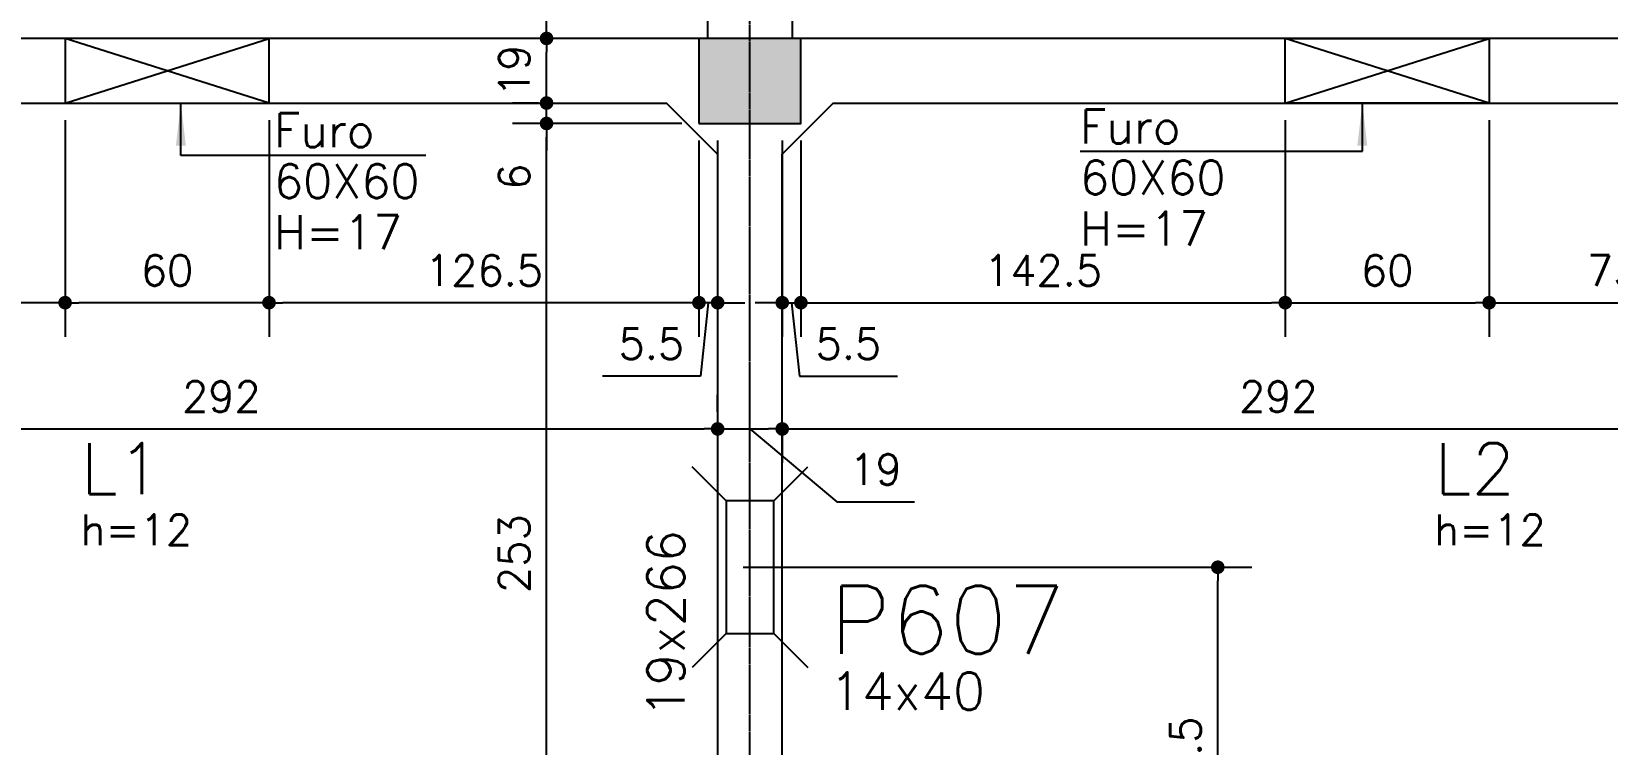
# Model space of a CAD drawing. Extents: x -856 to 20282, y 14720 to 28231.
# Drawn here: x 12260.7 to 12724.4, y 24688.2 to 24897.9 of the extents above; entities that cross this region are included whole.
import ezdxf

# ---------------------------------------------------------------- set-up
doc = ezdxf.new("R2010")
doc.units = 0
doc.linetypes.add('AXES', pattern=[0.54, 0.3, -0.08, 0.08, -0.08])
doc.layers.get('0').update_dxf_attribs({"linetype": 'CONTINUOUS'})
doc.layers.get('Defpoints').update_dxf_attribs({"linetype": 'CONTINUOUS'})
for name, color, linetype in [('41', 2, 'CONTINUOUS'), ('COTA', 1, 'CONTINUOUS'), ('EIXOS', 1, 'AXES'), ('H2', 252, 'CONTINUOUS'), ('L-D', 2, 'CONTINUOUS'), ('L-N', 4, 'CONTINUOUS'), ('LINHA_FINA', 1, 'CONTINUOUS'), ('ORELHA', 1, 'CONTINUOUS'), ('P-D', 2, 'CONTINUOUS'), ('P-M', 5, 'CONTINUOUS'), ('PENA_1', 1, 'CONTINUOUS'), ('PIL-N', 4, 'CONTINUOUS'), ('VIG-D', 2, 'CONTINUOUS'), ('VIGA', 3, 'CONTINUOUS')]:
    doc.layers.add(name, color=color, linetype=linetype)
doc.styles.add('COTA', font='romans.shx')
doc.styles.get("Standard").update_dxf_attribs({"font": 'ROMANS.SHX'})
doc.styles.add('Texto1', font='romans.shx', dxfattribs={"height": 9})
doc.dimstyles.new('forma', dxfattribs={"dimscale": 5, "dimtxt": 1.8, "dimasz": 0.8, "dimexe": 2, "dimexo": 1, "dimgap": 1, "dimtad": 1, "dimdec": 1, "dimzin": 9, "dimdsep": 46, "dimtxsty": 'COTA', "dimblk1": 'DOT', "dimblk2": 'DOT', "dimsah": 1, "dimcen": 0, "dimdle": 1, "dimclrd": 256, "dimclre": 256, "dimclrt": 2, "dimadec": 0, "dimazin": 0, "dimtfac": 1, "dimtdec": 0, "dimtmove": 0, "dimatfit": 3, "dimfxl": 1, "dimtolj": 1, "dimtzin": 0, "dimarcsym": 0})

# ---------------------------------------------------------------- blocks, each defined once
blk = doc.blocks.new('_Dot')
at = {"color": 0, "linetype": 'ByBlock', "lineweight": -2}
blk.add_line((-0.5, 0), (-1, 0), dxfattribs=at)
at = {"color": 0, "linetype": 'ByBlock', "const_width": 0.5}
blk.add_lwpolyline([(-0.25, 0, 1), (0.25, 0, 1)], format="xyb", close=True, dxfattribs=at)
blk = doc.blocks.new('*D561')
at = {"layer": 'COTA', "lineweight": -2, "transparency": 16777216}
for p, q in [((12452.08, 24870.86), (12402.24, 24870.86)), ((12412.24, 24621.86), (12412.24, 24866.86)), ((12452.08, 24617.86), (12402.24, 24617.86))]:
    blk.add_line(p, q, dxfattribs=at)
at = {"layer": 'Defpoints', "color": 0, "transparency": 16777216}
for p in [(12412.24, 24870.86), (12457.08, 24870.86), (12457.08, 24617.86)]:
    blk.add_point(p, dxfattribs=at)
at = {"layer": 'COTA', "lineweight": -2, "transparency": 16777216, "xscale": 4, "yscale": 4, "zscale": 4}
for p, rotation in [((12412.24, 24870.86), 90), ((12412.24, 24617.86), 270)]:
    blk.add_blockref('_Dot', p, dxfattribs=dict(at, rotation=rotation))
at = {"layer": 'COTA', "color": 2, "transparency": 16777216, "insert": (12402.74, 24744.36), "char_height": 9, "attachment_point": 5, "rotation": 90, "style": 'COTA'}
blk.add_mtext('\\A1;253 ', dxfattribs=at)
blk = doc.blocks.new('*D563')
at = {"layer": 'COTA', "lineweight": -2, "transparency": 16777216}
for p, q in [((12412.24, 24880.86), (12412.24, 24884.86)), ((12409.84, 24876.86), (12402.24, 24876.86)), ((12412.24, 24870.86), (12412.24, 24876.86)), ((12452.08, 24870.86), (12402.24, 24870.86)), ((12412.24, 24866.86), (12412.24, 24862.86))]:
    blk.add_line(p, q, dxfattribs=at)
at = {"layer": 'Defpoints', "color": 0, "transparency": 16777216}
for p in [(12412.24, 24876.86), (12414.84, 24876.86), (12457.08, 24870.86)]:
    blk.add_point(p, dxfattribs=at)
at = {"layer": 'COTA', "lineweight": -2, "transparency": 16777216, "xscale": 4, "yscale": 4, "zscale": 4}
for p, rotation in [((12412.24, 24876.86), 270), ((12412.24, 24870.86), 90)]:
    blk.add_blockref('_Dot', p, dxfattribs=dict(at, rotation=rotation))
at = {"layer": 'COTA', "color": 2, "transparency": 16777216, "insert": (12402.74, 24855.18), "char_height": 9, "attachment_point": 5, "rotation": 90, "style": 'COTA'}
blk.add_mtext('\\A1;6 ', dxfattribs=at)
blk = doc.blocks.new('*D564')
at = {"layer": 'COTA', "lineweight": -2, "transparency": 16777216}
for p, q in [((12409.84, 24895.86), (12402.24, 24895.86)), ((12412.24, 24880.86), (12412.24, 24891.86)), ((12409.84, 24876.86), (12402.24, 24876.86))]:
    blk.add_line(p, q, dxfattribs=at)
at = {"layer": 'Defpoints', "color": 0, "transparency": 16777216}
for p in [(12412.24, 24895.86), (12414.84, 24895.86), (12414.84, 24876.86)]:
    blk.add_point(p, dxfattribs=at)
at = {"layer": 'COTA', "lineweight": -2, "transparency": 16777216, "xscale": 4, "yscale": 4, "zscale": 4}
for p, rotation in [((12412.24, 24895.86), 90), ((12412.24, 24876.86), 270)]:
    blk.add_blockref('_Dot', p, dxfattribs=dict(at, rotation=rotation))
at = {"layer": 'COTA', "color": 2, "transparency": 16777216, "insert": (12402.74, 24886.36), "char_height": 9, "attachment_point": 5, "rotation": 90, "style": 'COTA'}
blk.add_mtext('\\A1;19 ', dxfattribs=at)
blk = doc.blocks.new('*D565')
at = {"layer": 'COTA', "lineweight": -2, "transparency": 16777216}
for p, q in [((12416.41, 24950.86), (12402.24, 24950.86)), ((12412.24, 24899.86), (12412.24, 24946.86)), ((12409.84, 24895.86), (12402.24, 24895.86))]:
    blk.add_line(p, q, dxfattribs=at)
at = {"layer": 'Defpoints', "color": 0, "transparency": 16777216}
for p in [(12412.24, 24950.86), (12421.41, 24950.86), (12414.84, 24895.86)]:
    blk.add_point(p, dxfattribs=at)
at = {"layer": 'COTA', "lineweight": -2, "transparency": 16777216, "xscale": 4, "yscale": 4, "zscale": 4}
for p, rotation in [((12412.24, 24950.86), 90), ((12412.24, 24895.86), 270)]:
    blk.add_blockref('_Dot', p, dxfattribs=dict(at, rotation=rotation))
at = {"layer": 'COTA', "color": 2, "transparency": 16777216, "insert": (12402.74, 24923.36), "char_height": 9, "attachment_point": 5, "rotation": 90, "style": 'COTA'}
blk.add_mtext('\\A1;55 ', dxfattribs=at)
blk = doc.blocks.new('*D570')
at = {"layer": 'COTA', "lineweight": -2, "transparency": 16777216}
for p, q in [((12170.58, 24786.03), (12170.58, 24791.03)), ((12462.58, 24786.03), (12462.58, 24791.03)), ((12174.58, 24781.03), (12458.58, 24781.03))]:
    blk.add_line(p, q, dxfattribs=at)
at = {"layer": 'Defpoints', "color": 0, "transparency": 16777216}
for p in [(12170.58, 24781.03), (12462.58, 24781.03), (12462.58, 24781.03)]:
    blk.add_point(p, dxfattribs=at)
at = {"layer": 'COTA', "lineweight": -2, "transparency": 16777216, "xscale": 4, "yscale": 4, "zscale": 4, "rotation": 180}
blk.add_blockref('_Dot', (12170.58, 24781.03), dxfattribs=at)
at = {"layer": 'COTA', "lineweight": -2, "transparency": 16777216, "xscale": 4, "yscale": 4, "zscale": 4}
blk.add_blockref('_Dot', (12462.58, 24781.03), dxfattribs=at)
at = {"layer": 'COTA', "color": 2, "transparency": 16777216, "insert": (12316.58, 24790.53), "char_height": 9, "attachment_point": 5, "style": 'COTA'}
blk.add_mtext('\\A1;292 ', dxfattribs=at)
blk = doc.blocks.new('*D571')
at = {"layer": 'COTA', "lineweight": -2, "transparency": 16777216}
for p, q in [((12462.58, 24786.03), (12462.58, 24791.03)), ((12466.58, 24781.03), (12477.58, 24781.03)), ((12472.08, 24781.03), (12497.62, 24759.64)), ((12481.58, 24779.28), (12481.58, 24771.03)), ((12497.62, 24759.64), (12520.47, 24759.64))]:
    blk.add_line(p, q, dxfattribs=at)
at = {"layer": 'Defpoints', "color": 0, "transparency": 16777216}
for p in [(12462.58, 24781.03), (12481.58, 24784.28), (12481.58, 24781.03)]:
    blk.add_point(p, dxfattribs=at)
at = {"layer": 'COTA', "lineweight": -2, "transparency": 16777216, "xscale": 4, "yscale": 4, "zscale": 4, "rotation": 180}
blk.add_blockref('_Dot', (12462.58, 24781.03), dxfattribs=at)
at = {"layer": 'COTA', "lineweight": -2, "transparency": 16777216, "xscale": 4, "yscale": 4, "zscale": 4}
blk.add_blockref('_Dot', (12481.58, 24781.03), dxfattribs=at)
at = {"layer": 'COTA', "color": 2, "transparency": 16777216, "insert": (12509.05, 24769.14), "char_height": 9, "attachment_point": 5, "style": 'COTA'}
blk.add_mtext('\\A1;19 ', dxfattribs=at)
blk = doc.blocks.new('*D572')
at = {"layer": 'COTA', "lineweight": -2, "transparency": 16777216}
for p, q in [((12773.58, 24782.23), (12773.58, 24791.03)), ((12485.58, 24781.03), (12769.58, 24781.03)), ((12481.58, 24779.28), (12481.58, 24771.03))]:
    blk.add_line(p, q, dxfattribs=at)
at = {"layer": 'Defpoints', "color": 0, "transparency": 16777216}
for p in [(12481.58, 24784.28), (12773.58, 24781.03), (12773.58, 24777.23)]:
    blk.add_point(p, dxfattribs=at)
at = {"layer": 'COTA', "lineweight": -2, "transparency": 16777216, "xscale": 4, "yscale": 4, "zscale": 4, "rotation": 180}
blk.add_blockref('_Dot', (12481.58, 24781.03), dxfattribs=at)
at = {"layer": 'COTA', "lineweight": -2, "transparency": 16777216, "xscale": 4, "yscale": 4, "zscale": 4}
blk.add_blockref('_Dot', (12773.58, 24781.03), dxfattribs=at)
at = {"layer": 'COTA', "color": 2, "transparency": 16777216, "insert": (12627.58, 24790.53), "char_height": 9, "attachment_point": 5, "style": 'COTA'}
blk.add_mtext('\\A1;292 ', dxfattribs=at)
blk = doc.blocks.new('*D600')
at = {"layer": 'COTA', "lineweight": -2, "transparency": 16777216}
for p, q in [((12330.58, 24871.86), (12330.58, 24808.15)), ((12457.08, 24865.86), (12457.08, 24808.15)), ((12453.08, 24818.15), (12334.58, 24818.15))]:
    blk.add_line(p, q, dxfattribs=at)
at = {"layer": 'Defpoints', "color": 0, "transparency": 16777216}
for p in [(12330.58, 24876.86), (12457.08, 24870.86), (12330.58, 24818.15)]:
    blk.add_point(p, dxfattribs=at)
at = {"layer": 'COTA', "lineweight": -2, "transparency": 16777216, "xscale": 4, "yscale": 4, "zscale": 4, "rotation": 180}
blk.add_blockref('_Dot', (12330.58, 24818.15), dxfattribs=at)
at = {"layer": 'COTA', "lineweight": -2, "transparency": 16777216, "xscale": 4, "yscale": 4, "zscale": 4}
blk.add_blockref('_Dot', (12457.08, 24818.15), dxfattribs=at)
at = {"layer": 'COTA', "color": 2, "transparency": 16777216, "insert": (12393.83, 24827.65), "char_height": 9, "attachment_point": 5, "style": 'COTA'}
blk.add_mtext('\\A1;126.5 ', dxfattribs=at)
blk = doc.blocks.new('*D601')
at = {"layer": 'COTA', "lineweight": -2, "transparency": 16777216}
for p, q in [((12270.58, 24871.86), (12270.58, 24808.15)), ((12330.58, 24871.86), (12330.58, 24808.15)), ((12326.58, 24818.15), (12274.58, 24818.15))]:
    blk.add_line(p, q, dxfattribs=at)
at = {"layer": 'Defpoints', "color": 0, "transparency": 16777216}
for p in [(12270.58, 24876.86), (12330.58, 24876.86), (12270.58, 24818.15)]:
    blk.add_point(p, dxfattribs=at)
at = {"layer": 'COTA', "lineweight": -2, "transparency": 16777216, "xscale": 4, "yscale": 4, "zscale": 4, "rotation": 180}
blk.add_blockref('_Dot', (12270.58, 24818.15), dxfattribs=at)
at = {"layer": 'COTA', "lineweight": -2, "transparency": 16777216, "xscale": 4, "yscale": 4, "zscale": 4}
blk.add_blockref('_Dot', (12330.58, 24818.15), dxfattribs=at)
at = {"layer": 'COTA', "color": 2, "transparency": 16777216, "insert": (12300.58, 24827.65), "char_height": 9, "attachment_point": 5, "style": 'COTA'}
blk.add_mtext('\\A1;60 ', dxfattribs=at)
blk = doc.blocks.new('*D602')
at = {"layer": 'COTA', "lineweight": -2, "transparency": 16777216}
for p, q in [((12457.08, 24865.86), (12457.08, 24808.15)), ((12462.58, 24865.86), (12462.58, 24808.15)), ((12453.08, 24818.15), (12449.08, 24818.15)), ((12462.58, 24818.15), (12457.08, 24818.15)), ((12462.58, 24818.15), (12457.08, 24818.15)), ((12459.83, 24818.15), (12457.51, 24796.58)), ((12466.58, 24818.15), (12470.58, 24818.15)), ((12457.51, 24796.58), (12428.66, 24796.58))]:
    blk.add_line(p, q, dxfattribs=at)
at = {"layer": 'Defpoints', "color": 0, "transparency": 16777216}
for p in [(12457.08, 24870.86), (12462.58, 24870.86), (12457.08, 24818.15)]:
    blk.add_point(p, dxfattribs=at)
at = {"layer": 'COTA', "lineweight": -2, "transparency": 16777216, "xscale": 4, "yscale": 4, "zscale": 4}
blk.add_blockref('_Dot', (12457.08, 24818.15), dxfattribs=at)
at = {"layer": 'COTA', "lineweight": -2, "transparency": 16777216, "xscale": 4, "yscale": 4, "zscale": 4, "rotation": 180}
blk.add_blockref('_Dot', (12462.58, 24818.15), dxfattribs=at)
at = {"layer": 'COTA', "color": 2, "transparency": 16777216, "insert": (12443.08, 24806.08), "char_height": 9, "attachment_point": 5, "style": 'COTA'}
blk.add_mtext('\\A1;5.5 ', dxfattribs=at)
blk = doc.blocks.new('*D603')
at = {"layer": 'COTA', "lineweight": -2, "transparency": 16777216}
for p, q in [((12629.58, 24871.86), (12629.58, 24808.15)), ((12487.08, 24865.86), (12487.08, 24808.15)), ((12491.08, 24818.15), (12625.58, 24818.15))]:
    blk.add_line(p, q, dxfattribs=at)
at = {"layer": 'Defpoints', "color": 0, "transparency": 16777216}
for p in [(12629.58, 24876.86), (12487.08, 24870.86), (12629.58, 24818.15)]:
    blk.add_point(p, dxfattribs=at)
at = {"layer": 'COTA', "lineweight": -2, "transparency": 16777216, "xscale": 4, "yscale": 4, "zscale": 4}
for p, rotation in [((12487.08, 24818.15), 179.9999989903126), ((12629.58, 24818.15), 359.9999989903126)]:
    blk.add_blockref('_Dot', p, dxfattribs=dict(at, rotation=rotation))
at = {"layer": 'COTA', "color": 2, "transparency": 16777216, "insert": (12558.33, 24827.65), "char_height": 9, "attachment_point": 5, "rotation": 360, "style": 'COTA'}
blk.add_mtext('\\A1;142.5 ', dxfattribs=at)
blk = doc.blocks.new('*D604')
at = {"layer": 'COTA', "lineweight": -2, "transparency": 16777216}
for p, q in [((12629.58, 24871.86), (12629.58, 24808.15)), ((12689.58, 24871.86), (12689.58, 24808.15)), ((12633.58, 24818.15), (12685.58, 24818.15))]:
    blk.add_line(p, q, dxfattribs=at)
at = {"layer": 'Defpoints', "color": 0, "transparency": 16777216}
for p in [(12629.58, 24876.86), (12689.58, 24876.86), (12689.58, 24818.15)]:
    blk.add_point(p, dxfattribs=at)
at = {"layer": 'COTA', "lineweight": -2, "transparency": 16777216, "xscale": 4, "yscale": 4, "zscale": 4}
for p, rotation in [((12629.58, 24818.15), 179.9999989903126), ((12689.58, 24818.15), 359.9999989903126)]:
    blk.add_blockref('_Dot', p, dxfattribs=dict(at, rotation=rotation))
at = {"layer": 'COTA', "color": 2, "transparency": 16777216, "insert": (12659.58, 24827.65), "char_height": 9, "attachment_point": 5, "rotation": 360, "style": 'COTA'}
blk.add_mtext('\\A1;60 ', dxfattribs=at)
blk = doc.blocks.new('*D605')
at = {"layer": 'COTA', "lineweight": -2, "transparency": 16777216}
for p, q in [((12481.58, 24865.86), (12481.58, 24808.15)), ((12487.08, 24865.86), (12487.08, 24808.15)), ((12477.58, 24818.15), (12473.58, 24818.15)), ((12481.58, 24818.15), (12487.08, 24818.15)), ((12481.58, 24818.15), (12487.08, 24818.15)), ((12484.33, 24818.15), (12486.65, 24796.58)), ((12491.08, 24818.15), (12495.08, 24818.15)), ((12486.65, 24796.58), (12515.5, 24796.58))]:
    blk.add_line(p, q, dxfattribs=at)
at = {"layer": 'Defpoints', "color": 0, "transparency": 16777216}
for p in [(12481.58, 24870.86), (12487.08, 24870.86), (12487.08, 24818.15)]:
    blk.add_point(p, dxfattribs=at)
at = {"layer": 'COTA', "lineweight": -2, "transparency": 16777216, "xscale": 4, "yscale": 4, "zscale": 4}
for p, rotation in [((12481.58, 24818.15), 359.9999989903126), ((12487.08, 24818.15), 179.9999989903126)]:
    blk.add_blockref('_Dot', p, dxfattribs=dict(at, rotation=rotation))
at = {"layer": 'COTA', "color": 2, "transparency": 16777216, "insert": (12501.07, 24806.08), "char_height": 9, "attachment_point": 5, "rotation": 360, "style": 'COTA'}
blk.add_mtext('\\A1;5.5 ', dxfattribs=at)
blk = doc.blocks.new('*D606')
at = {"layer": 'COTA', "lineweight": -2, "transparency": 16777216}
for p, q in [((12689.58, 24871.86), (12689.58, 24808.15)), ((12762.58, 24865.86), (12762.58, 24808.15)), ((12693.58, 24818.15), (12758.58, 24818.15))]:
    blk.add_line(p, q, dxfattribs=at)
at = {"layer": 'Defpoints', "color": 0, "transparency": 16777216}
for p in [(12689.58, 24876.86), (12762.58, 24870.86), (12762.58, 24818.15)]:
    blk.add_point(p, dxfattribs=at)
at = {"layer": 'COTA', "lineweight": -2, "transparency": 16777216, "xscale": 4, "yscale": 4, "zscale": 4, "rotation": 180}
blk.add_blockref('_Dot', (12689.58, 24818.15), dxfattribs=at)
at = {"layer": 'COTA', "lineweight": -2, "transparency": 16777216, "xscale": 4, "yscale": 4, "zscale": 4}
blk.add_blockref('_Dot', (12762.58, 24818.15), dxfattribs=at)
at = {"layer": 'COTA', "color": 2, "transparency": 16777216, "insert": (12726.08, 24827.65), "char_height": 9, "attachment_point": 5, "style": 'COTA'}
blk.add_mtext('\\A1;73 ', dxfattribs=at)
blk = doc.blocks.new('*D533')
at = {"layer": 'COTA', "lineweight": -2, "transparency": 16777216}
for p, q in [((12270.58, 24871.86), (12270.58, 24808.15)), ((12170.58, 24848.5), (12170.58, 24808.15)), ((12266.58, 24818.15), (12174.58, 24818.15))]:
    blk.add_line(p, q, dxfattribs=at)
at = {"layer": 'Defpoints', "color": 0, "transparency": 16777216}
for p in [(12270.58, 24876.86), (12170.58, 24853.5), (12170.58, 24818.15)]:
    blk.add_point(p, dxfattribs=at)
at = {"layer": 'COTA', "lineweight": -2, "transparency": 16777216, "xscale": 4, "yscale": 4, "zscale": 4, "rotation": 180}
blk.add_blockref('_Dot', (12170.58, 24818.15), dxfattribs=at)
at = {"layer": 'COTA', "lineweight": -2, "transparency": 16777216, "xscale": 4, "yscale": 4, "zscale": 4}
blk.add_blockref('_Dot', (12270.58, 24818.15), dxfattribs=at)
at = {"layer": 'COTA', "color": 2, "transparency": 16777216, "insert": (12220.58, 24827.65), "char_height": 9, "attachment_point": 5, "style": 'COTA'}
blk.add_mtext('\\A1;100 ', dxfattribs=at)
blk = doc.blocks.new('*D535')
at = {"layer": 'COTA', "lineweight": -2, "transparency": 16777216}
for p, q in [((12470.08, 24740.36), (12619.74, 24740.36)), ((12609.74, 24621.86), (12609.74, 24736.36)), ((12492.08, 24617.86), (12619.74, 24617.86))]:
    blk.add_line(p, q, dxfattribs=at)
at = {"layer": 'Defpoints', "color": 0, "transparency": 16777216}
for p in [(12465.08, 24740.36), (12609.74, 24740.36), (12487.08, 24617.86)]:
    blk.add_point(p, dxfattribs=at)
at = {"layer": 'COTA', "lineweight": -2, "transparency": 16777216, "xscale": 4, "yscale": 4, "zscale": 4}
for p, rotation in [((12609.74, 24740.36), 90), ((12609.74, 24617.86), 270)]:
    blk.add_blockref('_Dot', p, dxfattribs=dict(at, rotation=rotation))
at = {"layer": 'COTA', "color": 2, "transparency": 16777216, "insert": (12600.24, 24679.11), "char_height": 9, "attachment_point": 5, "rotation": 90, "style": 'COTA'}
blk.add_mtext('\\A1;122.5 ', dxfattribs=at)
blk = doc.blocks.new('ss')
at = {"layer": 'LINHA_FINA'}
blk.add_solid([(0, 0), (-2.501, -0.287), (-2.499, 0.296)], dxfattribs=at)

msp = doc.modelspace()

# ---------------------------------------------------------------- hatches: boundary and pattern name
at = {"layer": 'H2'}
msp.add_hatch(color=256, dxfattribs=at).paths.add_polyline_path([(12457.08, 24870.86), (12487.08, 24870.86), (12487.08, 24895.86), (12457.08, 24895.86)])

# ---------------------------------------------------------------- linework, layer by layer
at = {"layer": 'EIXOS', "color": 244, "true_color": 0x991b1e}
msp.add_line((12472.08, 23567.91), (12472.08, 25387.93), dxfattribs=at)
at = {"layer": 'LINHA_FINA'}
for p, q in [((12304.66, 24861.47), (12304.66, 24876.86)), ((12652.28, 24862.74), (12652.28, 24876.86)), ((12376.69, 24861.47), (12304.66, 24861.47)), ((12569.29, 24862.74), (12652.28, 24862.74))]:
    msp.add_line(p, q, dxfattribs=at)
at = {"layer": 'ORELHA', "linetype": 'Continuous'}
for points in [[(12465.08, 24759.86), (12455.08, 24769.86)], [(12479.08, 24759.86), (12489.08, 24769.86)], [(12465.08, 24720.86), (12455.08, 24710.86)], [(12479.08, 24720.86), (12489.08, 24710.86)]]:
    msp.add_lwpolyline(points, dxfattribs=at)
at = {"layer": 'P-M', "linetype": 'Continuous'}
for points in [[(12457.08, 24870.86), (12487.08, 24870.86), (12487.08, 24895.86), (12457.08, 24895.86), (12457.08, 24870.86)], [(12465.08, 24720.86), (12479.08, 24720.86), (12479.08, 24759.86), (12465.08, 24759.86), (12465.08, 24720.86)]]:
    msp.add_lwpolyline(points, dxfattribs=at)
at = {"layer": 'PENA_1'}
for points in [[(12270.58, 24876.86), (12330.58, 24895.86)], [(12330.58, 24876.86), (12270.58, 24895.86)], [(12689.58, 24876.86), (12629.58, 24895.86)], [(12629.58, 24876.86), (12689.58, 24895.86)]]:
    msp.add_lwpolyline(points, dxfattribs=at)
at = {"layer": 'VIGA'}
for p, q in [((12459.58, 24950.86), (12459.58, 24895.86)), ((12484.58, 24895.86), (12484.58, 24950.86)), ((12457.08, 24895.86), (12181.58, 24895.86)), ((12762.58, 24895.86), (12487.08, 24895.86)), ((12185.58, 24876.86), (12447.58, 24876.86)), ((12462.58, 24861.86), (12447.58, 24876.86)), ((12496.58, 24876.86), (12481.58, 24861.86)), ((12496.58, 24876.86), (12758.58, 24876.86)), ((12462.58, 24861.86), (12462.58, 24626.86)), ((12481.58, 24626.86), (12481.58, 24861.86))]:
    msp.add_line(p, q, dxfattribs=at)
for points in [[(12270.58, 24895.86), (12270.58, 24876.86), (12330.58, 24876.86), (12330.58, 24895.86), (12270.58, 24895.86)], [(12689.58, 24895.86), (12689.58, 24876.86), (12629.58, 24876.86), (12629.58, 24895.86), (12689.58, 24895.86)]]:
    msp.add_lwpolyline(points, dxfattribs=at)

# ---------------------------------------------------------------- block references
at = {"layer": 'COTA', "xscale": 5, "yscale": 5, "zscale": 5, "rotation": 90}
for p in [(12304.66, 24876.86), (12652.28, 24876.86)]:
    msp.add_blockref('ss', p, dxfattribs=at)

# ---------------------------------------------------------------- texts
at = {"layer": '41', "linetype": 'Continuous'}
for s, p in [('Furo', (12332.04, 24863.86)), ('Furo', (12569.21, 24864.94)), ('60X60', (12569.21, 24849.94)), ('60X60', (12332.04, 24848.86)), ('H=17', (12332.04, 24833.86)), ('H=17', (12569.21, 24834.94))]:
    msp.add_text(s, height=10, dxfattribs=at).set_placement(p)
at = {"layer": 'L-D', "style": 'Texto1'}
for p in [(12275.16, 24746.88), (12673.44, 24746.88)]:
    msp.add_text('h=12', height=9, dxfattribs=at).set_placement(p)
at = {"layer": 'L-N'}
for s, p in [('L1', (12275.16, 24761.88)), ('L2', (12673.44, 24761.88))]:
    msp.add_text(s, height=15, dxfattribs=at).set_placement(p)
at = {"layer": 'P-D', "linetype": 'Continuous'}
msp.add_text('14x40', height=11, dxfattribs=at).set_placement((12495.55, 24698.43))
at = {"layer": 'PIL-N', "linetype": 'Continuous'}
msp.add_text('P607', height=20, dxfattribs=at).set_placement((12495.55, 24714.93))
at = {"layer": 'VIG-D', "linetype": 'Continuous'}
msp.add_text('19x266', height=11, rotation=90, dxfattribs=at).set_placement((12452.87, 24696.13))

# ---------------------------------------------------------------- dimensions: what is measured, and where the dimension line sits
at = {"layer": 'COTA'}
for base, p1, p2, angle, override, picture, middle in [((12412.24, 24950.86), (12414.84, 24895.86), (12421.41, 24950.86), 90, {"dimpost": ' ', "dimtmove": 1}, '*D565', (12402.74, 24923.36)), ((12412.24, 24870.86), (12457.08, 24617.86), (12457.08, 24870.86), 90, {"dimpost": ' ', "dimtmove": 1}, '*D561', (12402.74, 24744.36)), ((12629.58, 24818.15), (12487.08, 24870.86), (12629.58, 24876.86), 180, {"dimpost": ' ', "dimtmove": 1}, '*D603', (12558.33, 24827.65)), ((12689.58, 24818.15), (12629.58, 24876.86), (12689.58, 24876.86), 180, {"dimpost": ' ', "dimtmove": 1}, '*D604', (12659.58, 24827.65)), ((12609.74, 24740.36), (12487.08, 24617.86), (12465.08, 24740.36), 90, {"dimpost": ' '}, '*D535', (12600.24, 24679.11))]:
    dim = msp.add_linear_dim(base=base, p1=p1, p2=p2, angle=angle, dimstyle='forma', override=override, dxfattribs=at)
    dim.commit()
    dim.dimension.update_dxf_attribs({"geometry": picture, "text_midpoint": middle})
for base, p1, p2, angle, picture, middle in [((12412.24, 24895.86), (12414.84, 24876.86), (12414.84, 24895.86), 90, '*D564', (12412.24, 24886.36)), ((12412.24, 24876.86), (12457.08, 24870.86), (12414.84, 24876.86), 90, '*D563', (12412.24, 24855.18)), ((12487.08, 24818.15), (12481.58, 24870.86), (12487.08, 24870.86), 180, '*D605', (12491.65, 24796.58))]:
    dim = msp.add_linear_dim(base=base, p1=p1, p2=p2, angle=angle, dimstyle='forma', override={"dimpost": ' ', "dimtmove": 1}, dxfattribs=at)
    dim.commit()
    dim.dimension.update_dxf_attribs({"geometry": picture, "text_midpoint": middle, "dimtype": 160})
for base, p1, p2, override, picture, middle in [((12170.58, 24818.15), (12270.58, 24876.86), (12170.58, 24853.5), {"dimpost": ' '}, '*D533', (12220.58, 24827.65)), ((12270.58, 24818.15), (12330.58, 24876.86), (12270.58, 24876.86), {"dimpost": ' ', "dimtmove": 1}, '*D601', (12300.58, 24827.65)), ((12330.58, 24818.15), (12457.08, 24870.86), (12330.58, 24876.86), {"dimpost": ' ', "dimtmove": 1}, '*D600', (12393.83, 24827.65)), ((12762.58, 24818.15), (12689.58, 24876.86), (12762.58, 24870.86), {"dimpost": ' '}, '*D606', (12726.08, 24827.65)), ((12462.58, 24781.03), (12170.58, 24781.03), (12462.58, 24781.03), {"dimpost": ' ', "dimtmove": 1}, '*D570', (12316.58, 24790.53)), ((12773.58, 24781.03), (12481.58, 24784.28), (12773.58, 24777.23), {"dimpost": ' ', "dimtmove": 1}, '*D572', (12627.58, 24790.53))]:
    dim = msp.add_linear_dim(base=base, p1=p1, p2=p2, dimstyle='forma', override=override, dxfattribs=at)
    dim.commit()
    dim.dimension.update_dxf_attribs({"geometry": picture, "text_midpoint": middle})
for base, p1, p2, picture, middle in [((12457.08, 24818.15), (12462.58, 24870.86), (12457.08, 24870.86), '*D602', (12452.51, 24796.58)), ((12481.58, 24781.03), (12462.58, 24781.03), (12481.58, 24784.28), '*D571', (12502.62, 24759.64))]:
    dim = msp.add_linear_dim(base=base, p1=p1, p2=p2, dimstyle='forma', override={"dimpost": ' ', "dimtmove": 1}, dxfattribs=at)
    dim.commit()
    dim.dimension.update_dxf_attribs({"geometry": picture, "text_midpoint": middle, "dimtype": 160})

doc.saveas('drawing.dxf')
